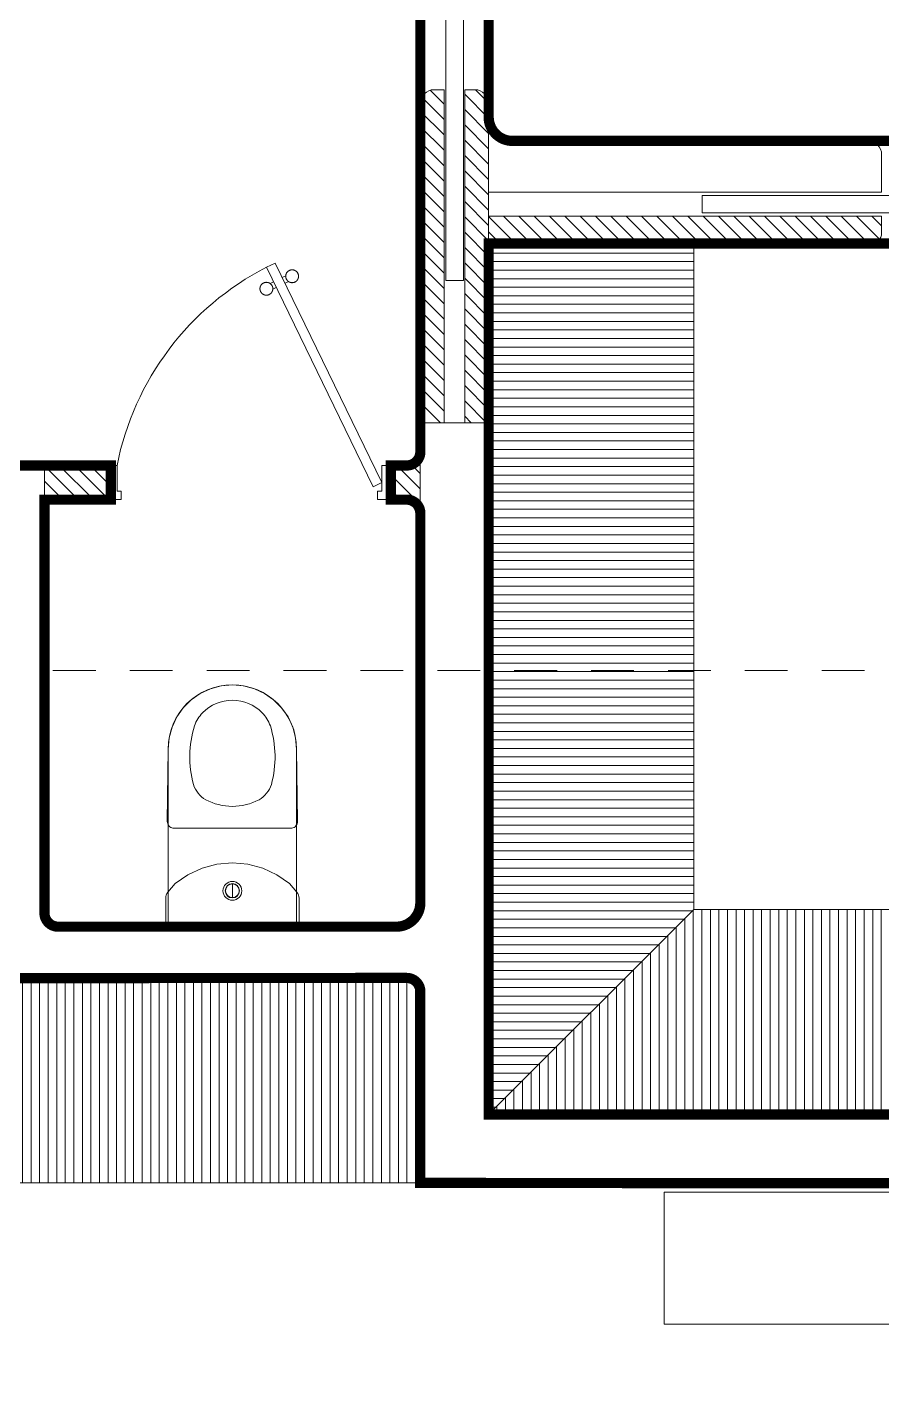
# Model space of a CAD drawing. Header units: metres. Extents: x 8 to 2416, y -346 to 476.
# Drawn here: x 218.662 to 221.162, y -229.359 to -225.354 of the extents above; entities that cross this region are included whole.
import ezdxf

# ---------------------------------------------------------------- set-up
doc = ezdxf.new("R2010")
doc.units = ezdxf.units.M
doc.linetypes.add('0', pattern=[0])
doc.linetypes.add('HIDDEN2', pattern=[0.1875, 0.125, -0.0625])
doc.layers.get('0').update_dxf_attribs({"color": 250, "linetype": '0', "lineweight": 20})
for name, color, linetype, lineweight in [('A-DOOR', 35, 'Continuous', 5), ('A-WALL', 250, 'Continuous', 20), ('baños', 140, 'Continuous', 0), ('closets', 253, 'Continuous', 0), ('MOBILIARIOS', 252, 'Continuous', 0), ('PLF 01', 252, 'Continuous', 9), ('SE-3', 253, 'Continuous', 5)]:
    doc.layers.add(name, color=color, linetype=linetype, lineweight=lineweight)
doc.layers.add('REVESTIMIENTO EXTERIOR', color=7, linetype='Continuous', lineweight=5, true_color=0xffdebd)
doc.layers.add('Techos 1', color=7, linetype='HIDDEN2', lineweight=9, true_color=0x42391a)
doc.styles.get("Standard").update_dxf_attribs({"font": 'arial.ttf', "height": 0.1875})

# ---------------------------------------------------------------- blocks, each defined once
blk = doc.blocks.new('A$C3685e79b')
at = {"layer": 'A-DOOR'}
for p, q in [((0.0125, 0.05), (0.3248, 0.6926)), ((0.3248, 0.6926), (0.3503, 0.6802)), ((0.038, 0.0376), (0.3503, 0.6802)), ((0.3042, 0.6503), (0.294, 0.6552)), ((0.296, 0.6333), (0.2858, 0.6383)), ((0.3215, 0.621), (0.3317, 0.616)), ((0.3297, 0.6379), (0.3399, 0.6329)), ((0.038, 0.0376), (0.0125, 0.05))]:
    blk.add_line(p, q, dxfattribs=at)
for points in [[(0, 0), (0.025, 0), (0.025, 0.025), (0.0125, 0.025), (0.0125, 0.1), (0, 0.1), (0, 0)], [(0.8, 0), (0.775, 0), (0.775, 0.025), (0.7875, 0.025), (0.7875, 0.1), (0.8, 0.1), (0.8, 0)]]:
    blk.add_lwpolyline(points, dxfattribs=at)
blk.add_arc((-0.0309, -0.0619), 0.8343, 11.1901, 62.8126, dxfattribs=at)
for points in [[(0.294, 0.6539), (0.294, 0.659), (0.289, 0.6677), (0.2802, 0.6727), (0.2702, 0.6727), (0.2614, 0.6677), (0.2564, 0.6589), (0.2564, 0.6489), (0.2614, 0.6401), (0.2702, 0.6351), (0.2803, 0.6351), (0.289, 0.6401), (0.294, 0.6489), (0.294, 0.6539)], [(0.3693, 0.6173), (0.3693, 0.6224), (0.3642, 0.6311), (0.3555, 0.6361), (0.3454, 0.6361), (0.3367, 0.6311), (0.3316, 0.6224), (0.3317, 0.6123), (0.3367, 0.6035), (0.3454, 0.5985), (0.3555, 0.5985), (0.3643, 0.6036), (0.3693, 0.6123), (0.3693, 0.6173)]]:
    blk.add_open_spline(points, degree=2, dxfattribs=at)
blk = doc.blocks.new('Caroma_ToiletSuites')
at = {"layer": 'baños'}
for p, q in [((-94, 682.8), (-120.8, 664)), ((-64.3, 696.7), (-94, 682.8)), ((-32.6, 705.1), (-64.3, 696.7)), ((0, 708), (-32.6, 705.1)), ((32.6, 705.1), (0, 708)), ((64.3, 696.7), (32.6, 705.1)), ((94, 682.8), (64.3, 696.7)), ((120.8, 664), (94, 682.8)), ((-144, 640.8), (-162.8, 614)), ((-120.8, 664), (-144, 640.8)), ((144, 640.8), (120.8, 664)), ((162.8, 614), (144, 640.8)), ((-162.8, 614), (-176.7, 584.3)), ((176.7, 584.3), (162.8, 614)), ((-176.7, 584.3), (-185.1, 552.6)), ((185.1, 552.6), (176.7, 584.3)), ((-185.1, 552.6), (-188, 520)), ((188, 520), (185.1, 552.6)), ((-188, 520), (-190.5, 308)), ((-188, 0), (-188, 520)), ((188, 520), (188, 0)), ((190.5, 308), (188, 520)), ((-190.5, 308), (-190.2, 304.5)), ((-190.2, 304.5), (-189.3, 301.2)), ((-189.3, 301.2), (-187.8, 298)), ((-187.8, 298), (-185.8, 295.1)), ((-185.8, 295.1), (-183.4, 292.7)), ((-183.4, 292.7), (-180.5, 290.7)), ((-180.5, 290.7), (-177.3, 289.2)), ((-177.3, 289.2), (-174, 288.3)), ((-174, 288.3), (-170.5, 288)), ((-170.5, 288), (170.5, 288)), ((170.5, 288), (174, 288.3)), ((174, 288.3), (177.3, 289.2)), ((177.3, 289.2), (180.5, 290.7)), ((180.5, 290.7), (183.4, 292.7)), ((183.4, 292.7), (185.8, 295.1)), ((185.8, 295.1), (187.8, 298)), ((187.8, 298), (189.3, 301.2)), ((189.3, 301.2), (190.2, 304.5)), ((190.2, 304.5), (190.5, 308)), ((-88.9, 171.3), (-130, 152.2)), ((-45.1, 183.1), (-88.9, 171.3)), ((0, 187), (-45.1, 183.1)), ((45.1, 183.1), (0, 187)), ((88.9, 171.3), (45.1, 183.1)), ((130, 152.2), (88.9, 171.3)), ((-167.1, 126.2), (-188.7, 100.9)), ((-130, 152.2), (-167.1, 126.2)), ((0, 85), (0, 125)), ((167.1, 126.2), (130, 152.2)), ((188.7, 100.9), (167.1, 126.2)), ((-194.6, 88.2), (-195, 83.5)), ((-195, 83.5), (-195, 0)), ((-193.4, 92.7), (-194.6, 88.2)), ((-191.4, 97), (-193.4, 92.7)), ((-188.7, 100.9), (-191.4, 97)), ((191.4, 97), (188.7, 100.9)), ((193.4, 92.7), (191.4, 97)), ((194.6, 88.2), (193.4, 92.7)), ((195, 83.5), (194.6, 88.2)), ((195, 0), (195, 83.5)), ((-195, 0), (195, 0)), ((188, 0), (-188, 0))]:
    blk.add_line(p, q, dxfattribs=at)
for centre, radius, start, end in [((0, 520), 188, 0, 180), ((-2.7, 547.4), 115.2, 88.6565, 137.0404), ((2.7, 547.4), 115.2, 42.9609, 91.3415), ((-18.8, 556.1), 97.6, 134.3372, 160.9897), ((18.8, 556.1), 97.6, 19.01, 45.6643), ((183, 496.7), 307.9, 162.7713, 195.2143), ((-183, 496.7), 307.9, 344.7852, 17.2286), ((-36.1, 442.4), 82.4, 198.763, 239.3582), ((36.1, 442.4), 82.4, 300.6412, 341.2351), ((2.9, 529.9), 177.9, 242.916, 269.0659), ((-2.9, 529.9), 177.9, 270.9339, 297.0836), ((0, 105), 27.5, 0, 180), ((0, 105), 21, 0, 180), ((0, 105), 20, 0, 180), ((0, 105), 27.5, 180, 0), ((0, 105), 21, 180, 0), ((0, 105), 20, 180, 0)]:
    blk.add_arc(centre, radius, start, end, dxfattribs=at)
blk = doc.blocks.new('PL BASE 2N NASAS 09')
at = {"layer": 'closets'}
h = blk.add_hatch(dxfattribs=at)
h.set_pattern_fill('LINE', color=256, scale=0.2)
h.set_pattern_definition([(0, (-797.039285, 240.410376), (0, 0.025), [])])
h.paths.add_polyline_path([(173.9475, -6.9617), (173.3475, -6.9617), (173.3475, -8.2117), (173.9475, -8.2117)])
h.paths.add_polyline_path([(173.9475, -8.2117), (173.3475, -8.2117), (173.3475, -8.9117), (173.9475, -9.5117), (173.9475, -9.4417)])
h.paths.add_polyline_path([(170.6475, -8.2117), (170.0475, -8.2117), (170.0475, -9.5117), (170.6475, -8.9117)])
h.paths.add_polyline_path([(170.6475, -6.9617), (170.0475, -6.9617), (170.0475, -8.2117), (170.6475, -8.2117)])
h = blk.add_hatch(dxfattribs=at)
h.set_pattern_fill('LINE', color=256, scale=0.2, angle=90)
h.set_pattern_definition([(90, (-796.989285, 240.460376), (-0.025, 2e-18), [])])
h.paths.add_polyline_path([(173.3475, -8.9117), (170.6475, -8.9117), (170.0475, -9.5117), (173.8705, -9.5114), (173.9475, -9.5117)])
h = blk.add_hatch(dxfattribs=at)
h.set_pattern_fill('LINE', color=256, scale=0.2, angle=90)
h.set_pattern_definition([(90, (-792.277218, 240.560376), (-0.025, 2e-18), [])])
edge = h.paths.add_edge_path()
edge.add_arc((169.8075, -9.1517), 0.04, 360, 450)
edge.add_line((169.8075, -9.1117), (167.7302, -9.1117))
edge.add_line((167.7302, -9.1117), (167.5609, -9.1117))
edge.add_line((167.5609, -9.1117), (167.5678, -9.7117))
edge.add_line((167.5678, -9.7117), (169.8475, -9.7117))
edge.add_line((169.8475, -9.7117), (169.8475, -9.1517))
at = {"layer": 'PLF 01'}
h = blk.add_hatch(dxfattribs=at)
h.set_pattern_fill('LINE', color=256, scale=0.01, angle=-45)
h.set_pattern_definition([(315, (0, 0.05), (0.0224506403, 0.0224506403), [])])
edge = h.paths.add_edge_path()
edge.add_line((169.8475, -7.4867), (169.9175, -7.4867))
edge.add_line((169.9175, -7.4867), (169.9175, -6.5117))
edge.add_line((169.9175, -6.5117), (169.8875, -6.5117))
edge.add_arc((169.8875, -6.5517), 0.04, 90, 180)
edge.add_line((169.8475, -6.5517), (169.8475, -7.4867))
edge = h.paths.add_edge_path()
edge.add_arc((170.0075, -6.5517), 0.04, 360, 450)
edge.add_line((170.0075, -6.5117), (169.9775, -6.5117))
edge.add_line((169.9775, -6.5117), (169.9775, -7.4867))
edge.add_line((169.9775, -7.4867), (170.0475, -7.4867))
edge.add_line((170.0475, -7.4867), (170.0475, -6.5517))
h = blk.add_hatch(dxfattribs=at)
h.set_pattern_fill('LINE', color=256, scale=0.01, angle=-45)
h.set_pattern_definition([(315, (-49.91428, -62.667007), (0.0224506403, 0.0224506403), [])])
edge = h.paths.add_edge_path()
edge.add_arc((171.1675, -6.9317), 0.03, 270, 360)
edge.add_line((171.1975, -6.9317), (171.1975, -6.8817))
edge.add_line((171.1975, -6.8817), (170.0475, -6.8817))
edge.add_line((170.0475, -6.8817), (170.0475, -6.9617))
edge.add_line((170.0475, -6.9617), (171.1675, -6.9617))
edge = h.paths.add_edge_path()
edge.add_line((173.9475, -6.9617), (173.9475, -6.8817))
edge.add_line((173.9475, -6.8817), (172.7975, -6.8817))
edge.add_line((172.7975, -6.8817), (172.7975, -6.9317))
edge.add_arc((172.8276, -6.9317), 0.03, 180.0427, 269.9573)
edge.add_line((172.8275, -6.9617), (173.9475, -6.9617))
h = blk.add_hatch(dxfattribs=at)
h.set_pattern_fill('LINE', color=256, scale=0.01, angle=-45)
h.set_pattern_definition([(315, (-158.24565, -11.414657), (0.0224506403, 0.0224506403), [])])
h.paths.add_polyline_path([(168.7475, -7.6117), (168.7475, -7.7117), (168.9475, -7.7117), (168.9475, -7.6117)])
edge = h.paths.add_edge_path()
edge.add_arc((169.8075, -7.5717), 0.04, 270, 360, ccw=False)
edge.add_line((169.8075, -7.6117), (169.7475, -7.6117))
edge.add_line((169.7475, -7.6117), (169.7475, -7.7117))
edge.add_line((169.7475, -7.7117), (169.8075, -7.7117))
edge.add_arc((169.8075, -7.7517), 0.04, 0, 90, ccw=False)
edge.add_line((169.8475, -7.7517), (169.8475, -7.5717))
at = {"layer": 'A-DOOR'}
for points in [[(169.9225, -6.1201), (169.9225, -7.0701), (169.9736, -7.0701), (169.9736, -6.1201)], [(171.472, -6.8217), (170.672, -6.8217), (170.672, -6.8717), (171.472, -6.8717)]]:
    blk.add_lwpolyline(points, close=True, dxfattribs=at)
at = {"layer": 'A-WALL'}
for p, q in [((169.9175, -6.5117), (169.8875, -6.5117)), ((169.9175, -6.5117), (169.9175, -7.4867)), ((170.0075, -6.5117), (169.9775, -6.5117)), ((169.9775, -7.4867), (169.9775, -6.5117)), ((169.8475, -6.5517), (169.8475, -7.4867)), ((170.0475, -6.5517), (170.0475, -6.6217)), ((170.0475, -6.5617), (170.0475, -6.5917)), ((170.0475, -6.5961), (170.0475, -9.5117)), ((170.0875, -6.6617), (171.1575, -6.6617)), ((171.1975, -6.7017), (171.1975, -6.8117)), ((171.1975, -6.8117), (170.0475, -6.8117)), ((170.0475, -6.8817), (171.1975, -6.8817)), ((171.1975, -6.9317), (171.1975, -6.8817)), ((170.0475, -6.9617), (171.1675, -6.9617)), ((169.8475, -7.4867), (169.8475, -8.9217)), ((170.0475, -7.4867), (169.8475, -7.4867)), ((168.9475, -7.6117), (168.3375, -7.6117)), ((168.7475, -8.9217), (168.7475, -7.6117)), ((168.9475, -7.7117), (168.9475, -7.6117)), ((169.8075, -7.6117), (169.7475, -7.6117)), ((169.7475, -7.7117), (169.7475, -7.6117)), ((169.7475, -7.7117), (169.7475, -7.6117)), ((168.7475, -7.7117), (168.9475, -7.7117)), ((169.8075, -7.7117), (169.7475, -7.7117)), ((169.8075, -8.9617), (168.7875, -8.9617)), ((165.3375, -9.1117), (169.8075, -9.1117)), ((169.8475, -9.1517), (169.8475, -9.7117)), ((173.9475, -9.5117), (170.0475, -9.5117)), ((173.9075, -9.7117), (169.8475, -9.7117))]:
    blk.add_line(p, q, dxfattribs=at)
for centre, radius, start, end in [((169.8875, -6.5517), 0.04, 90, 180), ((170.0075, -6.5517), 0.04, 360, 90), ((170.0875, -6.6217), 0.04, 180, 270), ((171.1575, -6.7017), 0.04, 0, 90), ((171.1675, -6.9317), 0.03, 270, 0), ((169.8075, -7.5717), 0.04, 270, 360), ((169.8075, -7.7517), 0.04, 360, 90), ((168.7875, -8.9217), 0.04, 180, 270), ((169.8075, -8.9217), 0.04, 270, 360), ((169.8075, -9.1517), 0.04, 360, 90)]:
    blk.add_arc(centre, radius, start, end, dxfattribs=at)
at = {"layer": 'closets'}
for p, q in [((170.6475, -6.9617), (170.6475, -8.9117)), ((170.6475, -8.9117), (170.0475, -9.5117)), ((173.3475, -8.9117), (170.6475, -8.9117)), ((165.2981, -9.7117), (169.8475, -9.7117))]:
    blk.add_line(p, q, dxfattribs=at)
at = {"layer": 'Techos 1'}
blk.add_line((161.3475, -8.2117), (176.0975, -8.2117), dxfattribs=at)
at = {"color": 1, "xscale": -1}
blk.add_blockref('A$C3685e79b', (169.7475, -7.7117), dxfattribs=at)
at = {"layer": 'baños', "xscale": -0.000999999934791, "yscale": 0.000999999934791}
blk.add_blockref('Caroma_ToiletSuites', (169.2975, -8.9617), dxfattribs=at)
at = {"layer": 'baños', "linetype": 'Continuous', "flags": 8}
for tag, p in [('MODELNUMBER', (167.1329, -5.6306, 0)), ('TRADENAME', (167.1329, -5.6307, 0)), ('PRODUCT', (167.1329, -5.6307, 0)), ('MATERIAL', (167.1329, -5.6307, 0)), ('MODELNUMBER', (168.3076, -5.6306, 0)), ('TRADENAME', (168.3076, -5.6307, 0)), ('PRODUCT', (168.3076, -5.6307, 0)), ('MATERIAL', (168.3076, -5.6307, 0))]:
    blk.add_attdef(tag, p, '', height=0.0000254, rotation=180.0001, dxfattribs=at)
blk = doc.blocks.new('PL MUEBLES 2N NASAS 09')
at = {"layer": 'MOBILIARIOS'}
blk.add_lwpolyline([(220.4759, 52.9781), (221.7415, 52.9781), (221.7415, 52.5922), (220.4759, 52.5922)], close=True, dxfattribs=at)
blk.add_blockref('PL BASE 2N NASAS 09', (49.9143, 62.717))

msp = doc.modelspace()

# ---------------------------------------------------------------- linework, layer by layer
at = {"layer": 'REVESTIMIENTO EXTERIOR', "const_width": 0.03}
for points in [[(221.14182, -225.68633), (223.84182, -225.68633, 0.4142136), (223.91182, -225.61633), (223.91182, -224.50633, 0.4142136), (223.84182, -224.43633), (220.08182, -224.43633, 0.4142136), (220.01182, -224.50633), (220.01182, -225.61633)], [(220.01182, -225.61633), (220.01182, -225.61633, 0.4142136), (220.08182, -225.68633), (221.14182, -225.68633)], [(216.55181, -238.23631), (222.9401, -238.23818, 0.4142136), (223.0101, -238.16818), (223.0101, -230.07818, -0.3951723), (223.05883, -230.03312), (223.8401, -230.03818, 0.6393645), (223.9101, -229.96818), (223.9101, -228.80818, 0.4142136), (223.8401, -228.73818), (222.7901, -228.73818), (219.81147, -228.73633), (219.81182, -228.17633, 0.4142136), (219.77182, -228.13633), (215.30181, -228.13816, 0.4140941), (215.26182, -228.17816), (215.26182, -230.16637)]]:
    msp.add_lwpolyline(points, format="xyb", dxfattribs=at)
msp.add_lwpolyline([(220.01182, -228.53633), (223.91182, -228.53633), (223.91182, -225.98633), (220.01182, -225.98633)], close=True, dxfattribs=at)
at = {"layer": 'SE-3', "color": 254, "true_color": 0xd7ebd2, "transparency": 33554687, "const_width": 0.03}
for points in [[(219.81182, -226.59633), (219.81182, -224.50633, 0.4142136), (219.74182, -224.43633), (216.26182, -224.43634)], [(219.81182, -226.77633, 0.4142136), (219.77182, -226.73633), (219.72577, -226.73633), (219.72577, -226.63633), (219.77182, -226.63633, 0.4142136), (219.81182, -226.59633)], [(218.92079, -226.63633), (218.30182, -226.63633, 0.4088116), (218.26182, -226.67561), (218.26182, -226.74633, 0.4142136), (218.30182, -226.78633), (218.57182, -226.78633)], [(218.90584, -226.63633), (218.90584, -226.73633), (218.71182, -226.73633), (218.71182, -227.94633, 0.4142136), (218.75182, -227.98633)], [(218.75182, -227.98633), (219.74182, -227.98633, 0.4142136), (219.81182, -227.91633), (219.81182, -226.77633)]]:
    msp.add_lwpolyline(points, format="xyb", dxfattribs=at)

# ---------------------------------------------------------------- block references
at = {"layer": 'REVESTIMIENTO EXTERIOR', "color": 30, "true_color": 0xf8991e}
msp.add_blockref('PL MUEBLES 2N NASAS 09', (0.05, -281.74161), dxfattribs=at)

doc.saveas('drawing.dxf')
